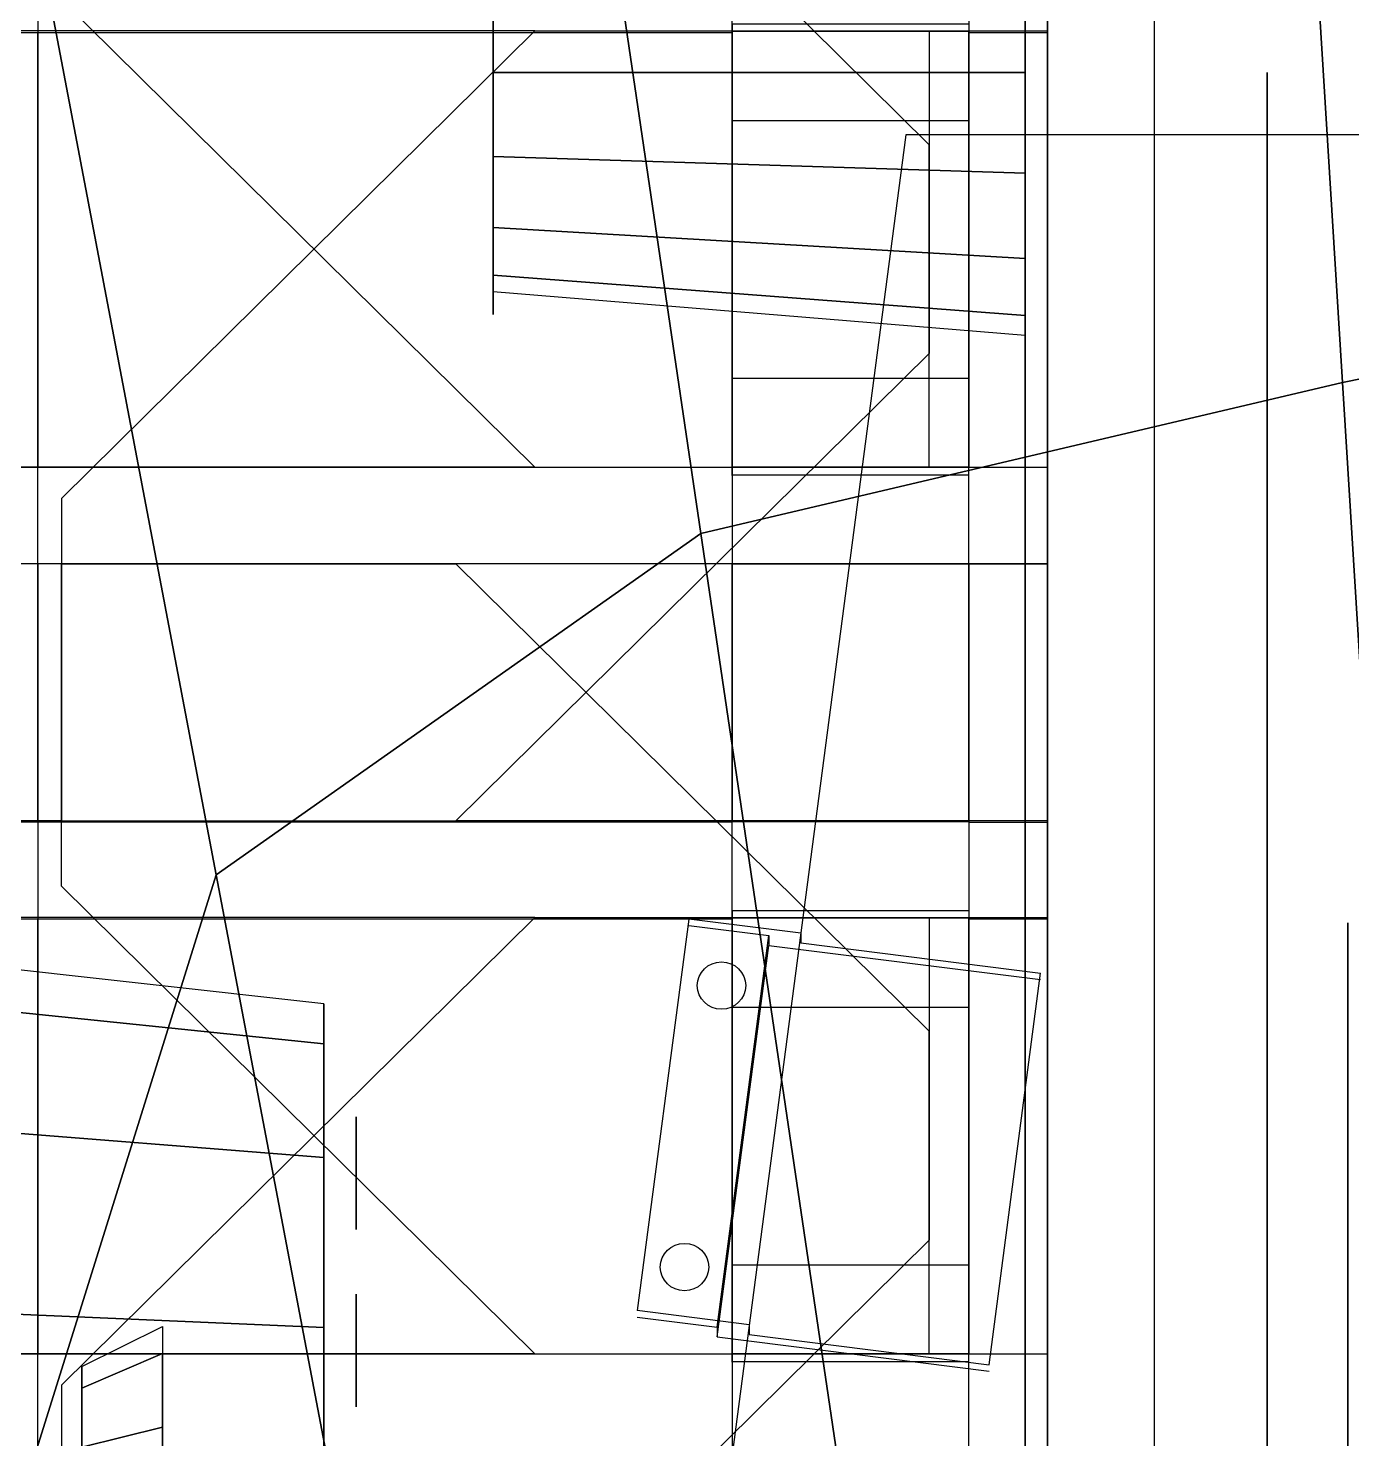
# Model space of a CAD drawing. Extents: x -54 to 215, y -235 to 116.
# Drawn here: x 93.07 to 101.28, y -41.14 to -32.39 of the extents above; entities that cross this region are included whole.
import ezdxf

# ---------------------------------------------------------------- set-up
doc = ezdxf.new("R2010")
doc.units = 0
doc.layers.get('0').update_dxf_attribs({"linetype": 'CONTINUOUS'})
for name, color, linetype in [('A', 7, 'CONTINUOUS'), ('G', 7, 'CONTINUOUS'), ('H', 7, 'CONTINUOUS')]:
    doc.layers.add(name, color=color, linetype=linetype)

# ---------------------------------------------------------------- blocks, each defined once
blk = doc.blocks.new('C')
at = {"color": 0}
for p, q in [((0.2, 2.5, 0.2), (-1.5, 2.5, 0.2)), ((0, 2.5), (-1.5, 2.5)), ((-1.5, 2.5), (-1.5, 0)), ((0, 2.5, -0.3), (0.7, 2.5, -0.3)), ((0, 2.5, -0.3), (0, 2.5)), ((0.2, 2.5, 0.2), (0.2, 0, 0.2)), ((0.7, 2.5, -0.1), (0.2, 2.5, -0.1)), ((0.2, 2.5, -0.1), (0.2, 2.5, 0.2)), ((0.2, 2.5, -0.1), (0.2, 0, -0.1)), ((0.7, 0, -0.3), (0.7, 2.5, -0.3)), ((0.2, 0, 0.2), (-1.5, 0, 0.2)), ((0, 0), (-1.5, 0)), ((0, 0, -0.3), (0, 0)), ((0, 0, -0.3), (0.7, 0, -0.3)), ((0.2, 0, -0.1), (0.2, 0, 0.2)), ((0.7, 0, -0.1), (0.2, 0, -0.1))]:
    blk.add_line(p, q, dxfattribs=at)
for centre in [(0.45, 2.1487, -0.1), (0.45, 0.3513, -0.1)]:
    blk.add_circle(centre, 0.15, dxfattribs=at)
at = {"color": 0, "invisible_edges": 15}
for points in [[(-1.5, 2.5, 0.2), (0.2, 2.5, 0.2), (0, 2.5), (-1.5, 2.5)], [(0.2, 2.5, 0.2), (-1.5, 2.5, 0.2), (-1.5, 0, 0.2), (0.2, 0, 0.2)], [(0.7, 2.5, -0.1), (0.7, 2.5, -0.3), (0, 2.5, -0.3), (0.2, 2.5, -0.1)], [(0, 2.5, -0.3), (0.2, 2.5, -0.1), (0.2, 2.5, 0.2), (0, 2.5)], [(0.2, 2.5, -0.1), (0.7, 2.5, -0.1), (0.7, 0, -0.1), (0.2, 0, -0.1)], [(0.2, 2.5, 0.2), (0.2, 2.5, -0.1), (0.2, 0, -0.1), (0.2, 0, 0.2)], [(-1.5, 0, 0.2), (0.2, 0, 0.2), (0, 0), (-1.5, 0)], [(0.7, 0, -0.1), (0.7, 0, -0.3), (0, 0, -0.3), (0.2, 0, -0.1)], [(0, 0, -0.3), (0.2, 0, -0.1), (0.2, 0, 0.2), (0, 0)]]:
    blk.add_3dface(points, dxfattribs=at)
blk = doc.blocks.new('M-1-01')
at = {"color": 0, "extrusion": (0, -0.199309, 0.979937)}
blk.add_line((-63.4246, -47.0367, 7.4532), (-64.6868, -56.6401, 5.5), dxfattribs=at)
at = {"color": 0, "invisible_edges": 15}
blk.add_3dface([(-50.1868, -47.0379, 7.7591), (-63.4246, -47.0367, 7.7532), (-64.6868, -56.6999, 5.794), (-50.1868, -56.6999, 5.794)], dxfattribs=at)
at = {"layer": 'A', "color": 0}
blk.add_line((-59.6332, -47.0367, 7.4532), (-63.4246, -47.0367, 7.4532), dxfattribs=at)
at = {"layer": 'A', "color": 0, "invisible_edges": 15}
blk.add_3dface([(-80.6332, -56.6401, 5.5), (-22.1332, -56.6401, 5.5), (-22.1332, -42.921, 8.2903), (-80.6332, -42.921, 8.2903)], dxfattribs=at)
at = {"layer": 'A', "color": 0, "extrusion": (2.98799e-17, -0.199309, 0.979937), "rotation": 172.6612361743764}
blk.add_blockref('C', (-64.0758, -49.663, 16.9785), dxfattribs=at)
blk = doc.blocks.new('M-1-07')
at = {"color": 0, "invisible_edges": 15}
blk.add_3dface([(-24, 66, 24), (-24, 8.5239, 25.658), (-31.25, 4, 23.5), (-31.25, 67.5, 23.5)], dxfattribs=at)
at = {"layer": 'A', "color": 0}
blk.add_line((-31.25, 67.5, 23.5), (-31.25, 4, 23.5), dxfattribs=at)
at = {"layer": 'A', "color": 0, "invisible_edges": 15}
blk.add_3dface([(-31.25, 4, 23.5), (-46.75, 15, 1), (-40.25, 67, 8), (-31.25, 67.5, 23.5)], dxfattribs=at)
at = {"layer": 'A', "color": 0}
mesh = blk.add_polymesh((13, 3), dxfattribs=at)
for k, corner in enumerate([(-25.5, 65.5), (-26, 50.8925), (-26.5, 36.285), (-31.0731, 66.0668), (-30.0817, 50.0643), (-29.0904, 34.0619), (-36.6461, 66.6335), (-34.0611, 49.1276), (-31.4762, 31.6217), (-40.4955, 65.0356), (-37.0673, 47.0093), (-33.6391, 28.983), (-41.1905, 59.4761), (-38.3766, 42.8211), (-35.5628, 26.166), (-41.8854, 53.9166), (-39.5589, 38.5544), (-37.2323, 23.1922), (-42.5804, 48.3571), (-40.6077, 34.2207), (-38.6351, 20.0843), (-43.2753, 42.7976), (-41.5178, 29.8318), (-39.7603, 16.8661), (-43.9702, 37.2381), (-42.2848, 25.4001), (-40.5994, 13.5621), (-44.6652, 31.6785), (-42.9056, 20.9381), (-41.146, 10.1977), (-45.3601, 26.119), (-43.378, 16.4588), (-41.3958, 6.7986), (-46.0551, 20.5595), (-43.7011, 11.9751), (-41.3471, 3.3907), (-46.75, 15), (-43.875, 7.5), (-41, 0)]):
    mesh.set_mesh_vertex(divmod(k, 3), corner)
blk = doc.blocks.new('M-1-052')
at = {"color": 0, "extrusion": (-1, 0, -1.60787e-16)}
for p, q in [((0, 14.6, 1.9), (0, 1.6248, 1.9)), ((0, 14.6, -1.9), (0, 1.6248, -1.9)), ((0, 7.6, 1), (0, 12.9845, 1)), ((0, 7.6, -1), (0, 12.9845, -1)), ((0, 7.4, -0.8), (0, 7.4, 0.8))]:
    blk.add_line(p, q, dxfattribs=at)
at = {"color": 0, "extrusion": (-1, 0, -1.60787e-16), "const_width": 1.3}
blk.add_lwpolyline([(-1.85, 0, 1), (1.85, 0, 1)], format="xyb", close=True, dxfattribs=at)
at = {"color": 0, "extrusion": (-1, 0, -1.60787e-16)}
blk.add_lwpolyline([(-1.2, 0, 1), (1.2, 0, 1)], format="xyb", close=True, dxfattribs=at)
blk.add_lwpolyline([(-0.5196, -0.3), (0, -0.6), (0.5196, -0.3), (0.5196, 0.3), (0, 0.6), (-0.5196, 0.3)], close=True, dxfattribs=at)
blk.add_circle((0, 0, 1.5), 2.5, dxfattribs=at)
for centre, radius, start, end in [((-14.6, 0), 1.9, 90, 270), ((-14.6, 0), 1.9, 31.75686, 90), ((-14.6, 0), 1.9, 270, 328.24314), ((-14.6, 0), 1.9, 328.24314, 31.75686), ((-7.6, -0.8), 0.2, 270, 360), ((-7.6, 0.8), 0.2, 0, 90), ((0, 0), 2.5, 229.4642, 130.5358)]:
    blk.add_arc(centre, radius, start, end, dxfattribs=at)
at = {"color": 0, "invisible_edges": 15}
for points in [[(-0.1, 0, 0.6), (-0.1, 0, -0.6), (-0.1, 0.5196, -0.3), (-0.1, 0.5196, 0.3)], [(-0.1, 0, 0.6), (-0.1, 0, -0.6), (-0.1, -0.5196, -0.3), (-0.1, -0.5196, 0.3)]]:
    blk.add_3dface(points, dxfattribs=at)
at = {"layer": 'A', "color": 0, "extrusion": (-1, 0, -1.60787e-16), "const_width": 0.1}
blk.add_lwpolyline([(-16.45, 0, 1), (-12.75, 0, 1)], format="xyb", close=True, dxfattribs=at)
at = {"layer": 'A', "color": 0, "extrusion": (-1, 0, -1.60787e-16)}
blk.add_circle((-14.6, 0, -3.3), 1.5, dxfattribs=at)
at = {"color": 0}
mesh = blk.add_polymesh((2, 7), dxfattribs=at)
for k, corner in enumerate([(-0.3, 0.5196), (-0.3, 0.5196), (-0.3, 0.5196), (-0.3, 0.5196), (-0.3, 0.5196), (-0.3, 0.5196), (-0.3, 0.5196), (-0.3, 1.0392), (-0.3, 1.1276), (-0.3, 1.1818), (-0.3, 1.2), (-0.3, 1.1818), (-0.3, 1.1276), (-0.3, 1.0392)]):
    mesh.set_mesh_vertex(divmod(k, 7), corner)
mesh = blk.add_polymesh((2, 7), dxfattribs=at)
for k, corner in enumerate([(-0.3, 0.5196), (-0.3, 0.433), (-0.3, 0.3464), (-0.3, 0.2598), (-0.3, 0.1732), (-0.3, 0.0866), (-0.3, 0), (-0.3, 1.0392), (-0.3, 0.9193), (-0.3, 0.7713), (-0.3, 0.6), (-0.3, 0.4104), (-0.3, 0.2084), (-0.3, 0)]):
    mesh.set_mesh_vertex(divmod(k, 7), corner)
mesh = blk.add_polymesh((2, 7), dxfattribs=at)
for k, corner in enumerate([(-0.3, 0), (-0.3, 0.0866), (-0.3, 0.1732), (-0.3, 0.2598), (-0.3, 0.3464), (-0.3, 0.433), (-0.3, 0.5196), (-0.3, 0), (-0.3, 0.2084), (-0.3, 0.4104), (-0.3, 0.6), (-0.3, 0.7713), (-0.3, 0.9193), (-0.3, 1.0392)]):
    mesh.set_mesh_vertex(divmod(k, 7), corner)
mesh = blk.add_polymesh((2, 7), dxfattribs=at)
for k, corner in enumerate([(-0.3, 0), (-0.3, -0.0866), (-0.3, -0.1732), (-0.3, -0.2598), (-0.3, -0.3464), (-0.3, -0.433), (-0.3, -0.5196), (-0.3, 0), (-0.3, -0.2084), (-0.3, -0.4104), (-0.3, -0.6), (-0.3, -0.7713), (-0.3, -0.9193), (-0.3, -1.0392)]):
    mesh.set_mesh_vertex(divmod(k, 7), corner)
mesh = blk.add_polymesh((2, 7), dxfattribs=at)
for k, corner in enumerate([(-0.3, -0.5196), (-0.3, -0.433), (-0.3, -0.3464), (-0.3, -0.2598), (-0.3, -0.1732), (-0.3, -0.0866), (-0.3, 0), (-0.3, -1.0392), (-0.3, -0.9193), (-0.3, -0.7713), (-0.3, -0.6), (-0.3, -0.4104), (-0.3, -0.2084), (-0.3, 0)]):
    mesh.set_mesh_vertex(divmod(k, 7), corner)
mesh = blk.add_polymesh((2, 7), dxfattribs=at)
for k, corner in enumerate([(-0.3, -0.5196), (-0.3, -0.5196), (-0.3, -0.5196), (-0.3, -0.5196), (-0.3, -0.5196), (-0.3, -0.5196), (-0.3, -0.5196), (-0.3, -1.0392), (-0.3, -1.1276), (-0.3, -1.1818), (-0.3, -1.2), (-0.3, -1.1818), (-0.3, -1.1276), (-0.3, -1.0392)]):
    mesh.set_mesh_vertex(divmod(k, 7), corner)
at = {"layer": 'A', "color": 0}
mesh = blk.add_polymesh((2, 16), dxfattribs=dict(at, n_close=True))
for k, corner in enumerate([(3.3, 13.1), (3.3, 13.2142), (3.3, 13.5393), (3.3, 14.026), (3.3, 14.6), (3.3, 15.174), (3.3, 15.6607), (3.3, 15.9858), (3.3, 16.1), (3.3, 15.9858), (3.3, 15.6607), (3.3, 15.174), (3.3, 14.6), (3.3, 14.026), (3.3, 13.5393), (3.3, 13.2142), (0, 12.8), (0, 12.937), (0, 13.3272), (0, 13.9112), (0, 14.6), (0, 15.2888), (0, 15.8728), (0, 16.263), (0, 16.4), (0, 16.263), (0, 15.8728), (0, 15.2888), (0, 14.6), (0, 13.9112), (0, 13.3272), (0, 12.937)]):
    mesh.set_mesh_vertex(divmod(k, 16), corner)
mesh = blk.add_polymesh((2, 4), dxfattribs=at)
for k, corner in enumerate([(-1.5, 12.9845), (-1.5, 13.4087), (-1.5, 13.9684), (-1.5, 14.6), (-1.5, 7.6), (-1.5, 7.6), (-1.5, 7.6), (-1.5, 7.6)]):
    mesh.set_mesh_vertex(divmod(k, 4), corner)
mesh = blk.add_polymesh((2, 4), dxfattribs=at)
for k, corner in enumerate([(-1.5, 12.9845), (-1.5, 13.4087), (-1.5, 13.9684), (-1.5, 14.6), (-1.5, 7.6), (-1.5, 7.6), (-1.5, 7.6), (-1.5, 7.6)]):
    mesh.set_mesh_vertex(divmod(k, 4), corner)
mesh = blk.add_polymesh((2, 4), dxfattribs=at)
for k, corner in enumerate([(0, 12.9845), (0, 13.4087), (0, 13.9684), (0, 14.6), (0, 7.6), (0, 7.6), (0, 7.6), (0, 7.6)]):
    mesh.set_mesh_vertex(divmod(k, 4), corner)
mesh = blk.add_polymesh((2, 4), dxfattribs=at)
for k, corner in enumerate([(0, 12.9845), (0, 13.4087), (0, 13.9684), (0, 14.6), (0, 7.6), (0, 7.6), (0, 7.6), (0, 7.6)]):
    mesh.set_mesh_vertex(divmod(k, 4), corner)
mesh = blk.add_polymesh((2, 19), dxfattribs=at)
for k, corner in enumerate([(-1.5, 7.6), (-1.5, 7.6), (-1.5, 7.6), (-1.5, 7.6), (-1.5, 7.6), (-1.5, 7.4222), (-1.5, 7.4), (-1.5, 7.4), (-1.5, 7.4), (-1.5, 7.4), (-1.5, 7.4), (-1.5, 7.4), (-1.5, 7.4), (-1.5, 7.4222), (-1.5, 7.6), (-1.5, 7.6), (-1.5, 7.6), (-1.5, 7.6), (-1.5, 7.6), (-1.5, 1.6248), (-1.5, 1.7993), (-1.5, 1.9573), (-1.5, 2.0972), (-1.5, 2.2179), (-1.5, 2.3182), (-1.5, 2.3972), (-1.5, 2.4541), (-1.5, 2.4885), (-1.5, 2.5), (-1.5, 2.4885), (-1.5, 2.4541), (-1.5, 2.3972), (-1.5, 2.3182), (-1.5, 2.2179), (-1.5, 2.0972), (-1.5, 1.9573), (-1.5, 1.7993), (-1.5, 1.6248)]):
    mesh.set_mesh_vertex(divmod(k, 19), corner)
mesh = blk.add_polymesh((2, 19), dxfattribs=at)
for k, corner in enumerate([(0, 7.6), (0, 7.6), (0, 7.6), (0, 7.6), (0, 7.6), (0, 7.4222), (0, 7.4), (0, 7.4), (0, 7.4), (0, 7.4), (0, 7.4), (0, 7.4), (0, 7.4), (0, 7.4222), (0, 7.6), (0, 7.6), (0, 7.6), (0, 7.6), (0, 7.6), (0, 1.6248), (0, 1.7993), (0, 1.9573), (0, 2.0972), (0, 2.2179), (0, 2.3182), (0, 2.3972), (0, 2.4541), (0, 2.4885), (0, 2.5), (0, 2.4885), (0, 2.4541), (0, 2.3972), (0, 2.3182), (0, 2.2179), (0, 2.0972), (0, 1.9573), (0, 1.7993), (0, 1.6248)]):
    mesh.set_mesh_vertex(divmod(k, 19), corner)
blk = doc.blocks.new('M-1-06')
at = {"color": 0}
for p, q in [((-7.9801, 7.4644), (-4.2301, 7.4644)), ((-7.4801, 7.4644, 1.4), (-7.9801, 7.4644, 1.4)), ((-7.9801, 2.5644, 1.4), (-7.9801, 7.4644, 1.4)), ((-7.9801, 7.4644, 1.4), (-7.9801, 7.4644)), ((-7.9801, 2.5644), (-7.9801, 7.4644)), ((-7.4801, 7.4644, 0.7), (-7.4801, 2.5644, 0.7)), ((-5.9801, 7.4644, 0.7), (-7.4801, 7.4644, 0.7)), ((-7.2301, 4.5644), (-4.2301, 7.4644)), ((-5.9801, 2.5644, 0.7), (-5.9801, 7.4644, 0.7)), ((-5.9801, 7.4644, 1.4), (5.0199, 7.4644, 1.4)), ((-1.7301, 7.4644), (-4.2301, 7.4644)), ((-1.7301, 5.4644), (-1.7301, 7.4644)), ((-1.7301, 7.4644), (-0.8301, 7.4644)), ((-1.5801, 7.4644, 1.4), (-1.5801, 2.5644, 1.4)), ((-4.7301, 2.5644), (-1.7301, 5.4644)), ((-5.9801, 5.3144, 0.7), (-7.4801, 5.3144, 0.7)), ((-7.4801, 5.3144, 1.2), (-7.4801, 4.7144, 1.2)), ((-5.9801, 5.3144, 1.2), (-5.9801, 4.7144, 1.2)), ((-5.9801, 4.7144, 0.7), (-7.4801, 4.7144, 0.7)), ((-7.2301, 2.5644), (-7.2301, 4.5644)), ((-7.2301, 2.5644), (-7.9801, 2.5644)), ((-7.4801, 2.5644, 1.4), (-7.9801, 2.5644, 1.4)), ((-7.9801, 2.5644), (-7.9801, 2.5644, 1.4)), ((-7.4801, 2.5644, 0.7), (-5.9801, 2.5644, 0.7)), ((-4.7301, 2.5644), (-7.2301, 2.5644)), ((5.0199, 2.5644, 1.4), (-5.9801, 2.5644, 1.4)), ((-4.7301, 2.5644), (-0.8301, 2.5644))]:
    blk.add_line(p, q, dxfattribs=at)
at = {"color": 0, "extrusion": (-1, 1.22406e-16, -1.83664e-16)}
for centre in [(-6.7644, 0.7, 7.9801), (-3.2644, 0.7, 7.9801)]:
    blk.add_circle(centre, 0.65, dxfattribs=at)
at = {"color": 0, "extrusion": (-1, -1.22406e-16, -1.83664e-16)}
blk.add_arc((-7.4644, 0.7, 7.9801), 0.3, 90, 270, dxfattribs=at)
at = {"color": 0, "extrusion": (-1, 1.22406e-16, -1.83664e-16)}
for centre, radius, start, end in [((-6.7644, 0.7, 5.9801), 0.65, 0, 180), ((-3.2644, 0.7, 5.9801), 0.65, 0, 180), ((-2.5644, 0.7, 7.9801), 0.3, 270, 90)]:
    blk.add_arc(centre, radius, start, end, dxfattribs=at)
at = {"color": 0}
for points, invisible_edges in [([(-1.0301, 7.4644), (-7.9801, 7.4644), (-7.9801, 2.5644), (-1.0301, 2.5644)], 15), ([(-7.9801, 7.4644, 0.7), (-7.9801, 7.4644), (-0.8301, 7.4644), (-0.8301, 7.4644, 0.7)], 15), ([(-7.9801, 2.5644), (-7.9801, 2.5644, 1.4), (-7.9801, 7.4644, 1.4), (-7.9801, 7.4644)], 13), ([(-7.9801, 7.4644, 0.7), (-7.9801, 7.4644, 1.4), (-7.4801, 7.4644, 1.4), (-7.4801, 7.4644, 0.7)], 15), ([(-7.4801, 7.4644, 1.4), (-7.4801, 2.5644, 1.4), (-7.9801, 2.5644, 1.4), (-7.9801, 7.4644, 1.4)], 15), ([(-0.8301, 7.4644, 0.7), (-0.8301, 7.4644), (-7.9801, 7.4644), (-7.9801, 7.4644, 0.7)], 15), ([(-7.4801, 2.5644, 0.7), (-5.9801, 2.5644, 0.7), (-5.9801, 7.4644, 0.7), (-7.4801, 7.4644, 0.7)], 15), ([(-7.2301, 2.5644, -0.6), (-4.7301, 2.5644, -0.6), (-4.2301, 7.4644, -0.6), (-7.2301, 4.5644, -0.6)], 15), ([(5.0199, 7.4644, 0.7), (5.0199, 7.4644, 1.4), (-5.9801, 7.4644, 1.4), (-5.9801, 7.4644, 0.7)], 15), ([(5.0199, 7.4644, 1.4), (5.0199, 2.5644, 1.4), (-5.9801, 2.5644, 1.4), (-5.9801, 7.4644, 1.4)], 15), ([(-1.7301, 7.4644, -0.6), (-4.2301, 7.4644, -0.6), (-4.7301, 2.5644, -0.6), (-1.7301, 5.4644, -0.6)], 15), ([(-5.9801, 5.3144, 1.2), (-5.9801, 4.7144, 1.2), (-7.4801, 4.7144, 1.2), (-7.4801, 5.3144, 1.2)], 15), ([(-7.9801, 2.5644, 0.7), (-7.9801, 2.5644), (-0.8301, 2.5644), (-0.8301, 2.5644, 0.7)], 15), ([(-7.9801, 2.5644, 0.7), (-7.9801, 2.5644, 1.4), (-7.4801, 2.5644, 1.4), (-7.4801, 2.5644, 0.7)], 15), ([(-0.8301, 2.5644, 0.7), (-0.8301, 2.5644), (-7.9801, 2.5644), (-7.9801, 2.5644, 0.7)], 15), ([(5.0199, 2.5644, 0.7), (5.0199, 2.5644, 1.4), (-5.9801, 2.5644, 1.4), (-5.9801, 2.5644, 0.7)], 15)]:
    blk.add_3dface(points, dxfattribs=dict(at, invisible_edges=invisible_edges))
mesh = blk.add_polymesh((2, 7), dxfattribs=at)
for k, corner in enumerate([(-7.9801, 7.4644), (-7.9801, 7.4644), (-7.9801, 7.4644), (-7.9801, 7.4644), (-7.9801, 7.4644), (-7.9801, 7.4644), (-7.9801, 7.4644), (-7.9801, 7.4644), (-7.9801, 7.6144), (-7.9801, 7.7242), (-7.9801, 7.7644), (-7.9801, 7.7242), (-7.9801, 7.6144), (-7.9801, 7.4644)]):
    mesh.set_mesh_vertex(divmod(k, 7), corner)
mesh = blk.add_polymesh((2, 7), dxfattribs=at)
for k, corner in enumerate([(-7.9801, 2.5644), (-7.9801, 2.5644), (-7.9801, 2.5644), (-7.9801, 2.5644), (-7.9801, 2.5644), (-7.9801, 2.5644), (-7.9801, 2.5644), (-7.9801, 2.5644), (-7.9801, 2.4144), (-7.9801, 2.3046), (-7.9801, 2.2644), (-7.9801, 2.3046), (-7.9801, 2.4144), (-7.9801, 2.5644)]):
    mesh.set_mesh_vertex(divmod(k, 7), corner)
blk = doc.blocks.new('M-1-061')
at = {"color": 0}
for p in [(59.6601, 150.1656, -36.27), (59.6601, 144.6656, -36.27), (59.6601, 139.1656, -36.27)]:
    blk.add_blockref('M-1-06', p, dxfattribs=at)
at = {"color": 0, "extrusion": (3.21571e-16, -0.006109, -0.999981), "rotation": 180}
for p in [(-59.6601, 157.9829, -3.233), (-59.6601, 152.4829, -3.233)]:
    blk.add_blockref('M-1-06', p, dxfattribs=at)
blk = doc.blocks.new('M-1-05')
at = {"color": 0, "extrusion": (-1, 0, -1.83664e-16)}
for p, q in [((-59.8, 149.65, -6.8), (-59.8, 149.65, -0.6)), ((-59.8, 143.05, -7.2), (-59.8, 149.25, -7.2)), ((-59.8, 143.05, -0.2), (-59.8, 149.25, -0.2))]:
    blk.add_line(p, q, dxfattribs=at)
for centre, radius in [((-148.35, -3.7, 65.95), 0.35), ((-146.15, -3.7, 66.15), 2.2)]:
    blk.add_circle(centre, radius, dxfattribs=at)
at = {"color": 0, "extrusion": (-1, 1.18685e-32, -1.83664e-16)}
blk.add_circle((-147.25, -1.7947, 65.95), 0.35, dxfattribs=at)
at = {"color": 0, "extrusion": (-1, 5.17594e-33, -1.83664e-16)}
blk.add_circle((-147.25, -5.6053, 65.95), 0.35, dxfattribs=at)
at = {"color": 0, "extrusion": (-1, 0, -1.83664e-16)}
for centre, start, end in [((-149.25, -6.8, 59.8), 180, 270), ((-149.25, -0.6, 59.8), 90, 180)]:
    blk.add_arc(centre, 0.4, start, end, dxfattribs=at)
at = {"color": 0, "invisible_edges": 15}
for points in [[(-59.8, 149.903, -24.1), (-59.8, 149.903, -15.7), (-59.8, 137.803, -15.7), (-59.8, 137.803, -24.1)], [(-60, 149.5061, -15.825), (-60, 149.5061, -16.175), (-60, 149.203, -16.35), (-60, 149.203, -15.65)], [(-60, 149.5061, -23.975), (-60, 149.5061, -23.625), (-60, 149.203, -23.45), (-60, 149.203, -24.15)], [(-60, 149.5061, -19.9162), (-60, 149.5061, -20.2662), (-60, 149.203, -20.4412), (-60, 149.203, -19.7412)], [(-60, 149.125, -6.8031), (-60, 148.775, -6.8031), (-60, 148.6, -6.5), (-60, 149.3, -6.5)], [(-60, 149.125, -6.1969), (-60, 148.775, -6.1969), (-60, 148.6, -6.5), (-60, 149.3, -6.5)], [(-60, 149.2531, -0.725), (-60, 149.2531, -1.075), (-60, 148.95, -1.25), (-60, 148.95, -0.55)], [(-60, 148.8999, -15.825), (-60, 148.8999, -16.175), (-60, 149.203, -16.35), (-60, 149.203, -15.65)], [(-60, 148.8999, -23.975), (-60, 148.8999, -23.625), (-60, 149.203, -23.45), (-60, 149.203, -24.15)], [(-60, 148.8999, -19.9162), (-60, 148.8999, -20.2662), (-60, 149.203, -20.4412), (-60, 149.203, -19.7412)], [(-59.8, 143.05, -0.2), (-59.8, 143.05, -7.2), (-59.8, 149.25, -7.2), (-59.8, 149.25, -0.2)], [(-60, 148.6469, -0.725), (-60, 148.6469, -1.075), (-60, 148.95, -1.25), (-60, 148.95, -0.55)]]:
    blk.add_3dface(points, dxfattribs=at)
at = {"layer": 'G', "color": 0, "extrusion": (-1, 0, -1.83664e-16)}
blk.add_circle((-146.15, -3.7, 67.65), 1, dxfattribs=at)
at = {"color": 0, "xscale": -0.9784946237000001}
blk.add_blockref('M-1-061', (-11.0927, 0), dxfattribs=at)
at = {"layer": 'H', "color": 0, "extrusion": (1.72079e-17, 0.422618, 0.906308), "xscale": -1, "rotation": 180}
blk.add_blockref('M-1-052', (61.8, -137.0138, 42.0437), dxfattribs=at)
at = {"color": 0}
mesh = blk.add_polymesh((2, 4), dxfattribs=at)
for k, corner in enumerate([(-59.8, 149.903), (-59.8, 149.8494), (-59.8, 149.703), (-59.8, 149.503), (-59.8, 137.803), (-59.8, 137.8566), (-59.8, 138.003), (-59.8, 138.203)]):
    mesh.set_mesh_vertex(divmod(k, 4), corner)
mesh = blk.add_polymesh((2, 4), dxfattribs=at)
for k, corner in enumerate([(-59.8, 149.903), (-59.8, 149.8494), (-59.8, 149.703), (-59.8, 149.503), (-59.8, 137.803), (-59.8, 137.8566), (-59.8, 138.003), (-59.8, 138.203)]):
    mesh.set_mesh_vertex(divmod(k, 4), corner)
mesh = blk.add_polymesh((2, 16), dxfattribs=dict(at, n_close=True))
for k, corner in enumerate([(-68.4, 149.65), (-68.4, 149.3836), (-68.4, 148.6249), (-68.4, 147.4894), (-68.4, 146.15), (-68.4, 144.8106), (-68.4, 143.6751), (-68.4, 142.9164), (-68.4, 142.65), (-68.4, 142.9164), (-68.4, 143.6751), (-68.4, 144.8106), (-68.4, 146.15), (-68.4, 147.4894), (-68.4, 148.6249), (-68.4, 149.3836), (-66.15, 149.4), (-66.15, 149.1526), (-66.15, 148.4481), (-66.15, 147.3937), (-66.15, 146.15), (-66.15, 144.9063), (-66.15, 143.8519), (-66.15, 143.1474), (-66.15, 142.9), (-66.15, 143.1474), (-66.15, 143.8519), (-66.15, 144.9063), (-66.15, 146.15), (-66.15, 147.3937), (-66.15, 148.4481), (-66.15, 149.1526)]):
    mesh.set_mesh_vertex(divmod(k, 16), corner)
mesh = blk.add_polymesh((2, 4), dxfattribs=at)
for k, corner in enumerate([(-59.8, 149.65), (-59.8, 149.5964), (-59.8, 149.45), (-59.8, 149.25), (-59.8, 149.65), (-59.8, 149.5964), (-59.8, 149.45), (-59.8, 149.25)]):
    mesh.set_mesh_vertex(divmod(k, 4), corner)
mesh = blk.add_polymesh((13, 11), dxfattribs=at)
for k, corner in enumerate([(-66.15, 149.4), (-66.15, 149.16), (-66.15, 148.9201), (-66.15, 148.6994), (-66.15, 148.6079), (-66.15, 148.3998), (-66.15, 148.1692), (-66.15, 148.0203), (-66.15, 147.8799), (-66.15, 147.64), (-66.15, 147.4), (-66.15, 149.3969), (-66.15, 149.1582), (-66.15, 148.9193), (-66.15, 148.6992), (-66.15, 148.6056), (-66.15, 148.3977), (-66.15, 148.1677), (-66.15, 148.0179), (-66.15, 147.8764), (-66.15, 147.6375), (-66.15, 147.3988), (-66.15, 149.3876), (-66.15, 149.1523), (-66.15, 148.9163), (-66.15, 148.6978), (-66.15, 148.5986), (-66.15, 148.3913), (-66.15, 148.1631), (-66.15, 148.0108), (-66.15, 147.8665), (-66.15, 147.6306), (-66.15, 147.3952), (-66.15, 149.3722), (-66.15, 149.142), (-66.15, 148.9106), (-66.15, 148.6946), (-66.15, 148.5869), (-66.15, 148.3806), (-66.15, 148.1553), (-66.15, 147.9992), (-66.15, 147.8509), (-66.15, 147.6195), (-66.15, 147.3893), (-66.15, 149.3506), (-66.15, 149.1269), (-66.15, 148.9013), (-66.15, 148.6885), (-66.15, 148.5705), (-66.15, 148.3657), (-66.15, 148.1442), (-66.15, 147.9837), (-66.15, 147.8304), (-66.15, 147.6048), (-66.15, 147.381), (-66.15, 149.323), (-66.15, 149.1066), (-66.15, 148.8877), (-66.15, 148.6789), (-66.15, 148.5494), (-66.15, 148.3466), (-66.15, 148.1297), (-66.15, 147.9643), (-66.15, 147.8056), (-66.15, 147.5867), (-66.15, 147.3704), (-66.15, 149.2893), (-66.15, 149.0808), (-66.15, 148.8693), (-66.15, 148.665), (-66.15, 148.5236), (-66.15, 148.3232), (-66.15, 148.1116), (-66.15, 147.9416), (-66.15, 147.7774), (-66.15, 147.5658), (-66.15, 147.3574), (-66.15, 149.2496), (-66.15, 149.0492), (-66.15, 148.8452), (-66.15, 148.6458), (-66.15, 148.4932), (-66.15, 148.2958), (-66.15, 148.09), (-66.15, 147.9158), (-66.15, 147.7465), (-66.15, 147.5425), (-66.15, 147.3421), (-66.15, 149.204), (-66.15, 149.0113), (-66.15, 148.8149), (-66.15, 148.6207), (-66.15, 148.458), (-66.15, 148.2643), (-66.15, 148.0647), (-66.15, 147.8872), (-66.15, 147.7137), (-66.15, 147.5173), (-66.15, 147.3246), (-66.15, 149.1526), (-66.15, 148.9669), (-66.15, 148.7777), (-66.15, 148.5888), (-66.15, 148.4183), (-66.15, 148.2287), (-66.15, 148.0356), (-66.15, 147.8562), (-66.15, 147.6798), (-66.15, 147.4906), (-66.15, 147.3048), (-66.15, 149.0955), (-66.15, 148.9157), (-66.15, 148.7329), (-66.15, 148.5494), (-66.15, 148.374), (-66.15, 148.1892), (-66.15, 148.0027), (-66.15, 147.8231), (-66.15, 147.6455), (-66.15, 147.4627), (-66.15, 147.2829), (-66.15, 149.0328), (-66.15, 148.8572), (-66.15, 148.6799), (-66.15, 148.5017), (-66.15, 148.3251), (-66.15, 148.1458), (-66.15, 147.966), (-66.15, 147.7883), (-66.15, 147.6116), (-66.15, 147.4343), (-66.15, 147.2588), (-66.15, 148.9646), (-66.15, 148.7914), (-66.15, 148.6182), (-66.15, 148.445), (-66.15, 148.2718), (-66.15, 148.0986), (-66.15, 147.9254), (-66.15, 147.7521), (-66.15, 147.5789), (-66.15, 147.4057), (-66.15, 147.2325)]):
    mesh.set_mesh_vertex(divmod(k, 11), corner)
mesh = blk.add_polymesh((13, 11), dxfattribs=at)
for k, corner in enumerate([(-66.15, 149.4), (-66.15, 149.16), (-66.15, 148.9201), (-66.15, 148.6994), (-66.15, 148.6079), (-66.15, 148.3998), (-66.15, 148.1692), (-66.15, 148.0203), (-66.15, 147.8799), (-66.15, 147.64), (-66.15, 147.4), (-66.15, 149.3969), (-66.15, 149.1582), (-66.15, 148.9193), (-66.15, 148.6992), (-66.15, 148.6056), (-66.15, 148.3977), (-66.15, 148.1677), (-66.15, 148.0179), (-66.15, 147.8764), (-66.15, 147.6375), (-66.15, 147.3988), (-66.15, 149.3876), (-66.15, 149.1523), (-66.15, 148.9163), (-66.15, 148.6978), (-66.15, 148.5986), (-66.15, 148.3913), (-66.15, 148.1631), (-66.15, 148.0108), (-66.15, 147.8665), (-66.15, 147.6306), (-66.15, 147.3952), (-66.15, 149.3722), (-66.15, 149.142), (-66.15, 148.9106), (-66.15, 148.6946), (-66.15, 148.5869), (-66.15, 148.3806), (-66.15, 148.1553), (-66.15, 147.9992), (-66.15, 147.8509), (-66.15, 147.6195), (-66.15, 147.3893), (-66.15, 149.3506), (-66.15, 149.1269), (-66.15, 148.9013), (-66.15, 148.6885), (-66.15, 148.5705), (-66.15, 148.3657), (-66.15, 148.1442), (-66.15, 147.9837), (-66.15, 147.8304), (-66.15, 147.6048), (-66.15, 147.381), (-66.15, 149.323), (-66.15, 149.1066), (-66.15, 148.8877), (-66.15, 148.6789), (-66.15, 148.5494), (-66.15, 148.3466), (-66.15, 148.1297), (-66.15, 147.9643), (-66.15, 147.8056), (-66.15, 147.5867), (-66.15, 147.3704), (-66.15, 149.2893), (-66.15, 149.0808), (-66.15, 148.8693), (-66.15, 148.665), (-66.15, 148.5236), (-66.15, 148.3232), (-66.15, 148.1116), (-66.15, 147.9416), (-66.15, 147.7774), (-66.15, 147.5658), (-66.15, 147.3574), (-66.15, 149.2496), (-66.15, 149.0492), (-66.15, 148.8452), (-66.15, 148.6458), (-66.15, 148.4932), (-66.15, 148.2958), (-66.15, 148.09), (-66.15, 147.9158), (-66.15, 147.7465), (-66.15, 147.5425), (-66.15, 147.3421), (-66.15, 149.204), (-66.15, 149.0113), (-66.15, 148.8149), (-66.15, 148.6207), (-66.15, 148.458), (-66.15, 148.2643), (-66.15, 148.0647), (-66.15, 147.8872), (-66.15, 147.7137), (-66.15, 147.5173), (-66.15, 147.3246), (-66.15, 149.1526), (-66.15, 148.9669), (-66.15, 148.7777), (-66.15, 148.5888), (-66.15, 148.4183), (-66.15, 148.2287), (-66.15, 148.0356), (-66.15, 147.8562), (-66.15, 147.6798), (-66.15, 147.4906), (-66.15, 147.3048), (-66.15, 149.0955), (-66.15, 148.9157), (-66.15, 148.7329), (-66.15, 148.5494), (-66.15, 148.374), (-66.15, 148.1892), (-66.15, 148.0027), (-66.15, 147.8231), (-66.15, 147.6455), (-66.15, 147.4627), (-66.15, 147.2829), (-66.15, 149.0328), (-66.15, 148.8572), (-66.15, 148.6799), (-66.15, 148.5017), (-66.15, 148.3251), (-66.15, 148.1458), (-66.15, 147.966), (-66.15, 147.7883), (-66.15, 147.6116), (-66.15, 147.4343), (-66.15, 147.2588), (-66.15, 148.9646), (-66.15, 148.7914), (-66.15, 148.6182), (-66.15, 148.445), (-66.15, 148.2718), (-66.15, 148.0986), (-66.15, 147.9254), (-66.15, 147.7521), (-66.15, 147.5789), (-66.15, 147.4057), (-66.15, 147.2325)]):
    mesh.set_mesh_vertex(divmod(k, 11), corner)
mesh = blk.add_polymesh((13, 11), dxfattribs=at)
for k, corner in enumerate([(-66.15, 147.775), (-66.15, 147.655), (-66.15, 147.535), (-66.15, 147.4419), (-66.15, 147.5839), (-66.15, 147.5749), (-66.15, 147.4192), (-66.15, 147.187), (-66.15, 147.015), (-66.15, 146.895), (-66.15, 146.775), (-66.15, 147.8962), (-66.15, 147.7735), (-66.15, 147.6479), (-66.15, 147.5465), (-66.15, 147.674), (-66.15, 147.653), (-66.15, 147.4879), (-66.15, 147.2487), (-66.15, 147.0699), (-66.15, 146.9443), (-66.15, 146.8216), (-66.15, 148.0141), (-66.15, 147.8876), (-66.15, 147.7566), (-66.15, 147.6471), (-66.15, 147.7531), (-66.15, 147.7183), (-66.15, 147.5475), (-66.15, 147.307), (-66.15, 147.1245), (-66.15, 146.9935), (-66.15, 146.867), (-66.15, 148.1285), (-66.15, 147.9973), (-66.15, 147.8612), (-66.15, 147.744), (-66.15, 147.8226), (-66.15, 147.7728), (-66.15, 147.599), (-66.15, 147.362), (-66.15, 147.1783), (-66.15, 147.0421), (-66.15, 146.911), (-66.15, 148.2391), (-66.15, 148.1026), (-66.15, 147.9615), (-66.15, 147.8369), (-66.15, 147.8841), (-66.15, 147.8184), (-66.15, 147.644), (-66.15, 147.414), (-66.15, 147.231), (-66.15, 147.0899), (-66.15, 146.9535), (-66.15, 148.3457), (-66.15, 148.2035), (-66.15, 148.0578), (-66.15, 147.926), (-66.15, 147.9391), (-66.15, 147.8572), (-66.15, 147.6836), (-66.15, 147.4633), (-66.15, 147.2824), (-66.15, 147.1366), (-66.15, 146.9945), (-66.15, 148.4481), (-66.15, 148.3002), (-66.15, 148.1499), (-66.15, 148.0113), (-66.15, 147.9892), (-66.15, 147.891), (-66.15, 147.7193), (-66.15, 147.5101), (-66.15, 147.3321), (-66.15, 147.1818), (-66.15, 147.0339), (-66.15, 148.5462), (-66.15, 148.3925), (-66.15, 148.2379), (-66.15, 148.0928), (-66.15, 148.0358), (-66.15, 147.9217), (-66.15, 147.7524), (-66.15, 147.5546), (-66.15, 147.3798), (-66.15, 147.2253), (-66.15, 147.0716), (-66.15, 148.6396), (-66.15, 148.4805), (-66.15, 148.3219), (-66.15, 148.1706), (-66.15, 148.0805), (-66.15, 147.9514), (-66.15, 147.7842), (-66.15, 147.5971), (-66.15, 147.4253), (-66.15, 147.2667), (-66.15, 147.1076), (-66.15, 148.7284), (-66.15, 148.5644), (-66.15, 148.4018), (-66.15, 148.2446), (-66.15, 148.1249), (-66.15, 147.9819), (-66.15, 147.816), (-66.15, 147.6378), (-66.15, 147.4682), (-66.15, 147.3057), (-66.15, 147.1417), (-66.15, 148.8122), (-66.15, 148.6441), (-66.15, 148.4778), (-66.15, 148.315), (-66.15, 148.1705), (-66.15, 148.0153), (-66.15, 147.8492), (-66.15, 147.677), (-66.15, 147.5084), (-66.15, 147.3421), (-66.15, 147.1739), (-66.15, 148.891), (-66.15, 148.7197), (-66.15, 148.5499), (-66.15, 148.3817), (-66.15, 148.2189), (-66.15, 148.0535), (-66.15, 147.8852), (-66.15, 147.7151), (-66.15, 147.5453), (-66.15, 147.3755), (-66.15, 147.2042), (-66.15, 148.9646), (-66.15, 148.7914), (-66.15, 148.6182), (-66.15, 148.445), (-66.15, 148.2718), (-66.15, 148.0986), (-66.15, 147.9254), (-66.15, 147.7521), (-66.15, 147.5789), (-66.15, 147.4057), (-66.15, 147.2325)]):
    mesh.set_mesh_vertex(divmod(k, 11), corner)
mesh = blk.add_polymesh((13, 11), dxfattribs=at)
for k, corner in enumerate([(-66.15, 147.775), (-66.15, 147.655), (-66.15, 147.535), (-66.15, 147.4419), (-66.15, 147.5839), (-66.15, 147.5749), (-66.15, 147.4192), (-66.15, 147.187), (-66.15, 147.015), (-66.15, 146.895), (-66.15, 146.775), (-66.15, 147.8962), (-66.15, 147.7735), (-66.15, 147.6479), (-66.15, 147.5465), (-66.15, 147.674), (-66.15, 147.653), (-66.15, 147.4879), (-66.15, 147.2487), (-66.15, 147.0699), (-66.15, 146.9443), (-66.15, 146.8216), (-66.15, 148.0141), (-66.15, 147.8876), (-66.15, 147.7566), (-66.15, 147.6471), (-66.15, 147.7531), (-66.15, 147.7183), (-66.15, 147.5475), (-66.15, 147.307), (-66.15, 147.1245), (-66.15, 146.9935), (-66.15, 146.867), (-66.15, 148.1285), (-66.15, 147.9973), (-66.15, 147.8612), (-66.15, 147.744), (-66.15, 147.8226), (-66.15, 147.7728), (-66.15, 147.599), (-66.15, 147.362), (-66.15, 147.1783), (-66.15, 147.0421), (-66.15, 146.911), (-66.15, 148.2391), (-66.15, 148.1026), (-66.15, 147.9615), (-66.15, 147.8369), (-66.15, 147.8841), (-66.15, 147.8184), (-66.15, 147.644), (-66.15, 147.414), (-66.15, 147.231), (-66.15, 147.0899), (-66.15, 146.9535), (-66.15, 148.3457), (-66.15, 148.2035), (-66.15, 148.0578), (-66.15, 147.926), (-66.15, 147.9391), (-66.15, 147.8572), (-66.15, 147.6836), (-66.15, 147.4633), (-66.15, 147.2824), (-66.15, 147.1366), (-66.15, 146.9945), (-66.15, 148.4481), (-66.15, 148.3002), (-66.15, 148.1499), (-66.15, 148.0113), (-66.15, 147.9892), (-66.15, 147.891), (-66.15, 147.7193), (-66.15, 147.5101), (-66.15, 147.3321), (-66.15, 147.1818), (-66.15, 147.0339), (-66.15, 148.5462), (-66.15, 148.3925), (-66.15, 148.2379), (-66.15, 148.0928), (-66.15, 148.0358), (-66.15, 147.9217), (-66.15, 147.7524), (-66.15, 147.5546), (-66.15, 147.3798), (-66.15, 147.2253), (-66.15, 147.0716), (-66.15, 148.6396), (-66.15, 148.4805), (-66.15, 148.3219), (-66.15, 148.1706), (-66.15, 148.0805), (-66.15, 147.9514), (-66.15, 147.7842), (-66.15, 147.5971), (-66.15, 147.4253), (-66.15, 147.2667), (-66.15, 147.1076), (-66.15, 148.7284), (-66.15, 148.5644), (-66.15, 148.4018), (-66.15, 148.2446), (-66.15, 148.1249), (-66.15, 147.9819), (-66.15, 147.816), (-66.15, 147.6378), (-66.15, 147.4682), (-66.15, 147.3057), (-66.15, 147.1417), (-66.15, 148.8122), (-66.15, 148.6441), (-66.15, 148.4778), (-66.15, 148.315), (-66.15, 148.1705), (-66.15, 148.0153), (-66.15, 147.8492), (-66.15, 147.677), (-66.15, 147.5084), (-66.15, 147.3421), (-66.15, 147.1739), (-66.15, 148.891), (-66.15, 148.7197), (-66.15, 148.5499), (-66.15, 148.3817), (-66.15, 148.2189), (-66.15, 148.0535), (-66.15, 147.8852), (-66.15, 147.7151), (-66.15, 147.5453), (-66.15, 147.3755), (-66.15, 147.2042), (-66.15, 148.9646), (-66.15, 148.7914), (-66.15, 148.6182), (-66.15, 148.445), (-66.15, 148.2718), (-66.15, 148.0986), (-66.15, 147.9254), (-66.15, 147.7521), (-66.15, 147.5789), (-66.15, 147.4057), (-66.15, 147.2325)]):
    mesh.set_mesh_vertex(divmod(k, 11), corner)
mesh = blk.add_polymesh((13, 11), dxfattribs=at)
for k, corner in enumerate([(-66.15, 147.775), (-66.15, 147.655), (-66.15, 147.535), (-66.15, 147.4075), (-66.15, 147.174), (-66.15, 146.9749), (-66.15, 146.9001), (-66.15, 146.9834), (-66.15, 147.015), (-66.15, 146.895), (-66.15, 146.775), (-66.15, 147.6507), (-66.15, 147.5347), (-66.15, 147.4214), (-66.15, 147.3027), (-66.15, 147.0816), (-66.15, 146.8947), (-66.15, 146.8298), (-66.15, 146.9192), (-66.15, 146.9565), (-66.15, 146.8432), (-66.15, 146.7272), (-66.15, 147.5235), (-66.15, 147.4147), (-66.15, 147.3097), (-66.15, 147.2007), (-66.15, 146.9955), (-66.15, 146.823), (-66.15, 146.7657), (-66.15, 146.8538), (-66.15, 146.8921), (-66.15, 146.7871), (-66.15, 146.6783), (-66.15, 147.3937), (-66.15, 147.2947), (-66.15, 147.1994), (-66.15, 147.1006), (-66.15, 146.9143), (-66.15, 146.7578), (-66.15, 146.7063), (-66.15, 146.7872), (-66.15, 146.8227), (-66.15, 146.7274), (-66.15, 146.6284), (-66.15, 147.2616), (-66.15, 147.1743), (-66.15, 147.0897), (-66.15, 147.0016), (-66.15, 146.8364), (-66.15, 146.6972), (-66.15, 146.6502), (-66.15, 146.7196), (-66.15, 146.7494), (-66.15, 146.6648), (-66.15, 146.5775), (-66.15, 147.1273), (-66.15, 147.0531), (-66.15, 146.9799), (-66.15, 146.9029), (-66.15, 146.7603), (-66.15, 146.6394), (-66.15, 146.596), (-66.15, 146.651), (-66.15, 146.6732), (-66.15, 146.6001), (-66.15, 146.5259), (-66.15, 146.9912), (-66.15, 146.9307), (-66.15, 146.8693), (-66.15, 146.8036), (-66.15, 146.6845), (-66.15, 146.5823), (-66.15, 146.5423), (-66.15, 146.5815), (-66.15, 146.5953), (-66.15, 146.534), (-66.15, 146.4735), (-66.15, 146.8534), (-66.15, 146.8067), (-66.15, 146.7573), (-66.15, 146.7029), (-66.15, 146.6074), (-66.15, 146.5241), (-66.15, 146.4876), (-66.15, 146.5112), (-66.15, 146.5167), (-66.15, 146.4673), (-66.15, 146.4205), (-66.15, 146.7144), (-66.15, 146.6808), (-66.15, 146.643), (-66.15, 146.6001), (-66.15, 146.5276), (-66.15, 146.4629), (-66.15, 146.4305), (-66.15, 146.4401), (-66.15, 146.4384), (-66.15, 146.4006), (-66.15, 146.3671), (-66.15, 146.5742), (-66.15, 146.5525), (-66.15, 146.5258), (-66.15, 146.4942), (-66.15, 146.4434), (-66.15, 146.3968), (-66.15, 146.3696), (-66.15, 146.3684), (-66.15, 146.3616), (-66.15, 146.3348), (-66.15, 146.3132), (-66.15, 146.4333), (-66.15, 146.4216), (-66.15, 146.4051), (-66.15, 146.3844), (-66.15, 146.3535), (-66.15, 146.3239), (-66.15, 146.3035), (-66.15, 146.296), (-66.15, 146.2871), (-66.15, 146.2706), (-66.15, 146.2589), (-66.15, 146.2918), (-66.15, 146.2875), (-66.15, 146.28), (-66.15, 146.2699), (-66.15, 146.2562), (-66.15, 146.2422), (-66.15, 146.2308), (-66.15, 146.2232), (-66.15, 146.2163), (-66.15, 146.2088), (-66.15, 146.2045), (-66.15, 146.15), (-66.15, 146.15), (-66.15, 146.15), (-66.15, 146.15), (-66.15, 146.15), (-66.15, 146.15), (-66.15, 146.15), (-66.15, 146.15), (-66.15, 146.15), (-66.15, 146.15), (-66.15, 146.15)]):
    mesh.set_mesh_vertex(divmod(k, 11), corner)
mesh = blk.add_polymesh((13, 11), dxfattribs=at)
for k, corner in enumerate([(-66.15, 147.775), (-66.15, 147.655), (-66.15, 147.535), (-66.15, 147.4075), (-66.15, 147.174), (-66.15, 146.9749), (-66.15, 146.9001), (-66.15, 146.9834), (-66.15, 147.015), (-66.15, 146.895), (-66.15, 146.775), (-66.15, 147.6507), (-66.15, 147.5347), (-66.15, 147.4214), (-66.15, 147.3027), (-66.15, 147.0816), (-66.15, 146.8947), (-66.15, 146.8298), (-66.15, 146.9192), (-66.15, 146.9565), (-66.15, 146.8432), (-66.15, 146.7272), (-66.15, 147.5235), (-66.15, 147.4147), (-66.15, 147.3097), (-66.15, 147.2007), (-66.15, 146.9955), (-66.15, 146.823), (-66.15, 146.7657), (-66.15, 146.8538), (-66.15, 146.8921), (-66.15, 146.7871), (-66.15, 146.6783), (-66.15, 147.3937), (-66.15, 147.2947), (-66.15, 147.1994), (-66.15, 147.1006), (-66.15, 146.9143), (-66.15, 146.7578), (-66.15, 146.7063), (-66.15, 146.7872), (-66.15, 146.8227), (-66.15, 146.7274), (-66.15, 146.6284), (-66.15, 147.2616), (-66.15, 147.1743), (-66.15, 147.0897), (-66.15, 147.0016), (-66.15, 146.8364), (-66.15, 146.6972), (-66.15, 146.6502), (-66.15, 146.7196), (-66.15, 146.7494), (-66.15, 146.6648), (-66.15, 146.5775), (-66.15, 147.1273), (-66.15, 147.0531), (-66.15, 146.9799), (-66.15, 146.9029), (-66.15, 146.7603), (-66.15, 146.6394), (-66.15, 146.596), (-66.15, 146.651), (-66.15, 146.6732), (-66.15, 146.6001), (-66.15, 146.5259), (-66.15, 146.9912), (-66.15, 146.9307), (-66.15, 146.8693), (-66.15, 146.8036), (-66.15, 146.6845), (-66.15, 146.5823), (-66.15, 146.5423), (-66.15, 146.5815), (-66.15, 146.5953), (-66.15, 146.534), (-66.15, 146.4735), (-66.15, 146.8534), (-66.15, 146.8067), (-66.15, 146.7573), (-66.15, 146.7029), (-66.15, 146.6074), (-66.15, 146.5241), (-66.15, 146.4876), (-66.15, 146.5112), (-66.15, 146.5167), (-66.15, 146.4673), (-66.15, 146.4205), (-66.15, 146.7144), (-66.15, 146.6808), (-66.15, 146.643), (-66.15, 146.6001), (-66.15, 146.5276), (-66.15, 146.4629), (-66.15, 146.4305), (-66.15, 146.4401), (-66.15, 146.4384), (-66.15, 146.4006), (-66.15, 146.3671), (-66.15, 146.5742), (-66.15, 146.5525), (-66.15, 146.5258), (-66.15, 146.4942), (-66.15, 146.4434), (-66.15, 146.3968), (-66.15, 146.3696), (-66.15, 146.3684), (-66.15, 146.3616), (-66.15, 146.3348), (-66.15, 146.3132), (-66.15, 146.4333), (-66.15, 146.4216), (-66.15, 146.4051), (-66.15, 146.3844), (-66.15, 146.3535), (-66.15, 146.3239), (-66.15, 146.3035), (-66.15, 146.296), (-66.15, 146.2871), (-66.15, 146.2706), (-66.15, 146.2589), (-66.15, 146.2918), (-66.15, 146.2875), (-66.15, 146.28), (-66.15, 146.2699), (-66.15, 146.2562), (-66.15, 146.2422), (-66.15, 146.2308), (-66.15, 146.2232), (-66.15, 146.2163), (-66.15, 146.2088), (-66.15, 146.2045), (-66.15, 146.15), (-66.15, 146.15), (-66.15, 146.15), (-66.15, 146.15), (-66.15, 146.15), (-66.15, 146.15), (-66.15, 146.15), (-66.15, 146.15), (-66.15, 146.15), (-66.15, 146.15), (-66.15, 146.15)]):
    mesh.set_mesh_vertex(divmod(k, 11), corner)
at = {"layer": 'G', "color": 0}
mesh = blk.add_polymesh((2, 12), dxfattribs=dict(at, n_close=True))
for k, corner in enumerate([(-67.15, 147.4), (-67.15, 147.2325), (-67.15, 146.775), (-67.15, 146.15), (-67.15, 145.525), (-67.15, 145.0675), (-67.15, 144.9), (-67.15, 145.0675), (-67.15, 145.525), (-67.15, 146.15), (-67.15, 146.775), (-67.15, 147.2325), (-67.65, 147.15), (-67.65, 147.016), (-67.65, 146.65), (-67.65, 146.15), (-67.65, 145.65), (-67.65, 145.284), (-67.65, 145.15), (-67.65, 145.284), (-67.65, 145.65), (-67.65, 146.15), (-67.65, 146.65), (-67.65, 147.016)]):
    mesh.set_mesh_vertex(divmod(k, 12), corner)

msp = doc.modelspace()

# ---------------------------------------------------------------- block references
at = {"color": 0}
msp.add_blockref('M-1-05', (161.0546, -187.8457), dxfattribs=at)
at = {"color": 0, "extrusion": (3.86209e-19, -0.002094, 0.999998)}
for name, p in [('M-1-01', (161.9379, 14.0087, 5.3272)), ('M-1-07', (131.3046, -84.6314, 11.3272))]:
    msp.add_blockref(name, p, dxfattribs=at)

doc.saveas('drawing.dxf')
